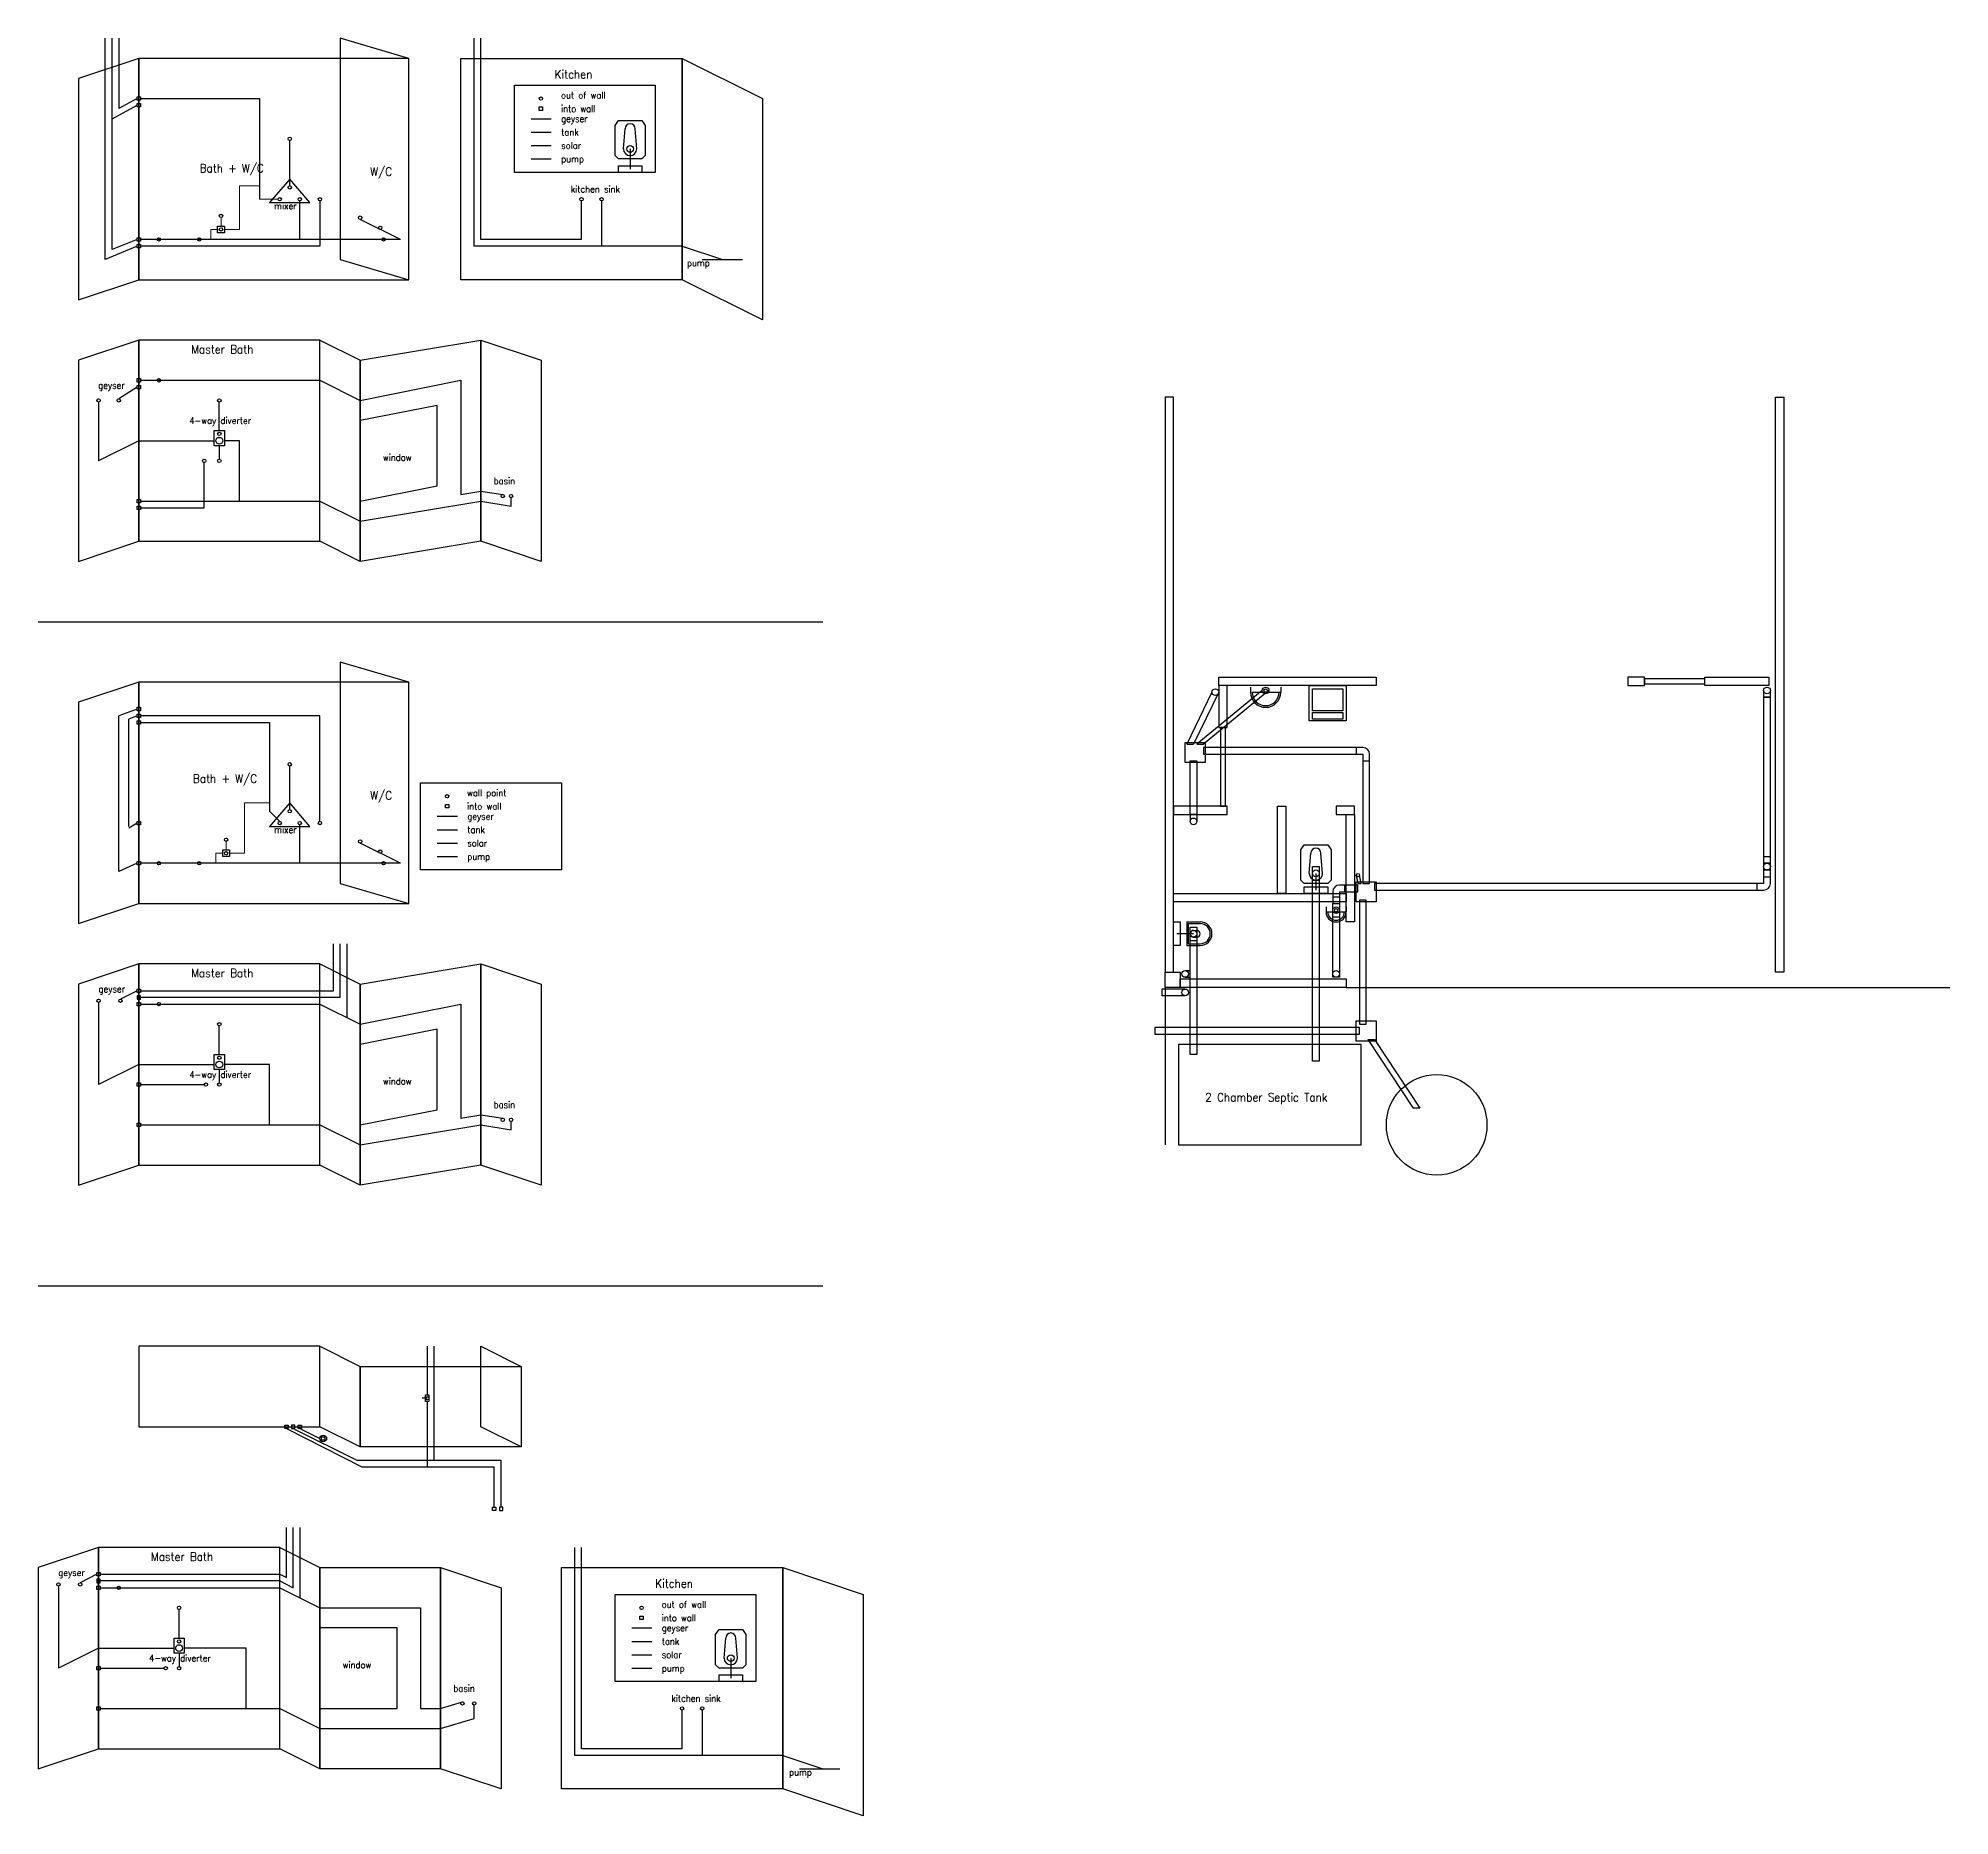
# Model space of a CAD drawing. Header units: inches. Extents: x 0 to 1140, y -1072 to -12.
import ezdxf

# ---------------------------------------------------------------- set-up
doc = ezdxf.new("R2010")
doc.units = ezdxf.units.IN
doc.header["$MEASUREMENT"] = 0
doc.layers.get('0').update_dxf_attribs({"linetype": 'CONTINUOUS', "lineweight": 25})
doc.layers.add('furniture', color=136, linetype='CONTINUOUS', lineweight=5, true_color=0x008080, plot=False)
doc.layers.add('geyser', color=1, linetype='CONTINUOUS')
doc.layers.add('plumbing', color=7, linetype='CONTINUOUS')
doc.layers.add('names', color=136, linetype='CONTINUOUS', lineweight=25, true_color=0x008080)
for name, color, linetype, lineweight in [('pump', 3, 'CONTINUOUS', 0), ('solar', 6, 'CONTINUOUS', 0), ('tank', 4, 'CONTINUOUS', 0), ('walls', 7, 'CONTINUOUS', 25)]:
    doc.layers.add(name, color=color, linetype=linetype, lineweight=lineweight)
doc.styles.get("Standard").update_dxf_attribs({"font": 'standard'})

msp = doc.modelspace()

# ---------------------------------------------------------------- linework, layer by layer
at = {"color": 1, "linetype": 'CONTINUOUS', "lineweight": 25}
for p, q in [((294, -60), (306, -60)), ((238, -476), (250, -476)), ((354, -960), (366, -960))]:
    msp.add_line(p, q, dxfattribs=at)
at = {"color": 4, "linetype": 'CONTINUOUS', "lineweight": 25}
for p, q in [((294, -68), (306, -68)), ((238, -484), (250, -484)), ((354, -968), (366, -968))]:
    msp.add_line(p, q, dxfattribs=at)
at = {"color": 6}
for p, q in [((294, -76), (306, -76)), ((238, -492), (250, -492)), ((354, -976), (366, -976))]:
    msp.add_line(p, q, dxfattribs=at)
at = {"color": 3, "linetype": 'CONTINUOUS', "lineweight": 25}
for p, q in [((294, -84), (306, -84)), ((238, -500), (250, -500)), ((354, -984), (366, -984))]:
    msp.add_line(p, q, dxfattribs=at)
at = {"lineweight": 25}
for p, q in [((150, -96), (138, -110)), ((162, -110), (150, -96)), ((138, -110), (162, -110)), ((0, -360), (468, -360)), ((150, -468), (138, -482)), ((162, -482), (150, -468)), ((138, -482), (162, -482)), ((0, -756), (468, -756))]:
    msp.add_line(p, q, dxfattribs=at)
for p, q in [((672, -578), (672, -672)), ((232, -823), (229, -823))]:
    msp.add_line(p, q)
for points in [[(221, -24), (180, -12), (180, -144), (221, -156)], [(60, -24), (24, -36), (24, -168), (60, -156)], [(60, -156), (221, -156), (221, -24), (60, -24)], [(252, -24), (384, -24), (384, -156), (252, -156)], [(384, -24), (432, -48), (432, -180), (384, -156)], [(284, -40), (368, -40), (368, -92), (284, -92)], [(298.8, -53), (300.8, -53), (300.8, -55), (298.8, -55)], [(60, -192), (24, -204), (24, -324), (60, -312)], [(168, -192), (60, -192), (60, -312), (168, -312)], [(168, -192), (192, -204), (192, -324), (168, -312)], [(192, -204), (264, -192), (264, -312), (192, -324)], [(264, -192), (300, -204), (300, -324), (264, -312)], [(192, -288), (238, -279), (238, -231), (192, -240)], [(111, -255), (105, -255), (105, -246), (111, -246)], [(221, -396), (180, -384), (180, -516), (221, -528)], [(60, -396), (24, -408), (24, -540), (60, -528)], [(60, -528), (221, -528), (221, -396), (60, -396)], [(228, -456), (312, -456), (312, -508), (228, -508)], [(242.8, -469), (244.8, -469), (244.8, -471), (242.8, -471)], [(60, -564), (24, -576), (24, -696), (60, -684)], [(168, -564), (60, -564), (60, -684), (168, -684)], [(168, -564), (192, -576), (192, -696), (168, -684)], [(192, -576), (264, -564), (264, -684), (192, -696)], [(264, -564), (300, -576), (300, -696), (264, -684)], [(192, -660), (238, -651), (238, -603), (192, -612)], [(111, -627), (105, -627), (105, -618), (111, -618)], [(168, -792), (60, -792), (60, -840), (168, -840)], [(168, -792), (192, -804), (192, -852), (168, -840)], [(264, -792), (288, -804), (288, -852), (264, -840)], [(192, -804), (288, -804), (288, -852), (192, -852)], [(36, -912), (0, -924), (0, -1044), (36, -1032)], [(144, -912), (36, -912), (36, -1032), (144, -1032)], [(144, -912), (168, -924), (168, -1044), (144, -1032)], [(168, -924), (240, -924), (240, -1044), (168, -1044)], [(240, -924), (276, -936), (276, -1056), (240, -1044)], [(312, -924), (444, -924), (444, -1056), (312, -1056)], [(444, -924), (492, -940), (492, -1072), (444, -1056)], [(344, -940), (428, -940), (428, -992), (344, -992)], [(358.8, -953), (360.8, -953), (360.8, -955), (358.8, -955)], [(87, -975), (81, -975), (81, -966), (87, -966)], [(168, -1008), (214, -1008), (214, -960), (168, -960)]]:
    msp.add_lwpolyline(points, close=True, dxfattribs=at)
msp.add_lwpolyline([(672, -569), (681, -569), (681, -578), (672, -578)], close=True)
for centre, radius in [((299.8, -48), 1), ((108, -252), 2), ((108, -248), 1), ((243.8, -464), 1), ((108, -624), 2), ((108, -620), 1), ((359.8, -948), 1), ((84, -968), 1), ((84, -972), 2)]:
    msp.add_circle(centre, radius, dxfattribs=at)
at = {"layer": 'furniture', "color": 136, "lineweight": 25, "true_color": 0x008080}
for p, q in [((344, -64), (346, -61)), ((344, -82), (344, -64)), ((346, -61), (360, -61)), ((349, -78), (350, -66)), ((357, -78), (356, -66)), ((360, -61), (362, -64)), ((362, -64), (362, -82)), ((346, -84), (344, -82)), ((360, -84), (346, -84)), ((362, -82), (360, -84)), ((723, -399), (723, -402)), ((741, -399), (741, -402)), ((724, -402), (741, -402)), ((753, -496), (755, -493)), ((753, -514), (753, -496)), ((755, -493), (769, -493)), ((758, -510), (759, -498)), ((766, -510), (765, -498)), ((769, -493), (771, -496)), ((771, -496), (771, -514)), ((755, -516), (753, -514)), ((769, -516), (755, -516)), ((771, -514), (769, -516)), ((768, -530), (768, -533)), ((768, -533), (780, -533)), ((780, -530), (780, -533)), ((689, -546), (679, -546)), ((685, -539), (693, -539)), ((686, -552), (686, -540)), ((686, -540), (693, -540)), ((689, -544), (691, -544)), ((685, -553), (693, -553)), ((686, -552), (693, -552)), ((689, -548), (691, -548)), ((404, -964), (406, -961)), ((404, -982), (404, -964)), ((406, -961), (420, -961)), ((409, -978), (410, -966)), ((417, -978), (416, -966)), ((420, -961), (422, -964)), ((422, -964), (422, -982)), ((406, -984), (404, -982)), ((420, -984), (406, -984)), ((422, -982), (420, -984))]:
    msp.add_line(p, q, dxfattribs=at)
at = {"layer": 'furniture', "lineweight": 25}
for p, q in [((353, -78), (353, -90)), ((762, -510), (762, -520)), ((685, -539), (685, -553)), ((413, -978), (413, -990))]:
    msp.add_line(p, q, dxfattribs=at)
for points in [[(346, -88), (360, -88), (360, -92), (346, -92)], [(758, -398), (780, -398), (780, -419), (758, -419)], [(760, -400), (778, -400), (778, -413), (760, -413)], [(760, -414), (778, -414), (778, -418), (760, -418)], [(755, -518), (769, -518), (769, -522), (755, -522)], [(681, -539), (681, -553), (677, -553), (677, -539)], [(406, -988), (420, -988), (420, -992), (406, -992)]]:
    msp.add_lwpolyline(points, close=True, dxfattribs=at)
at = {"layer": 'furniture', "color": 136, "lineweight": 25, "true_color": 0x008080}
for centre, radius in [((353, -78), 2), ((732, -401), 1), ((762, -510), 2), ((774, -532), 1), ((413, -978), 2)]:
    msp.add_circle(centre, radius, dxfattribs=at)
for centre, radius, start, end in [((353, -66), 3, 0, 180), ((353, -78), 4, 180, 0), ((732, -402), 9, 180, 0), ((732, -402), 8, 180, 0), ((762, -498), 3, 0, 180), ((762, -510), 4, 180, 0), ((774, -533), 6, 180, 0), ((774, -533), 5, 180, 0), ((693, -546), 7, 270, 90), ((693, -546), 6, 270, 90), ((413, -966), 3, 0, 180), ((413, -978), 4, 180, 0)]:
    msp.add_arc(centre, radius, start, end, dxfattribs=at)
at = {"layer": 'furniture', "lineweight": 25}
for centre, start, end in [((689, -546), 90, 270), ((691, -546), 270, 90)]:
    msp.add_arc(centre, 2, start, end, dxfattribs=at)
at = {"layer": 'geyser', "lineweight": 25}
for p, q in [((36, -229), (36, -264)), ((60, -252), (36, -264)), ((60, -252), (105, -252)), ((36, -587), (36, -636)), ((60, -624), (36, -636)), ((60, -624), (105, -624)), ((12, -935), (12, -984)), ((36, -972), (12, -984)), ((36, -972), (81, -972))]:
    msp.add_line(p, q, dxfattribs=at)
for centre in [(36, -228), (36, -586), (12, -934)]:
    msp.add_circle(centre, 1, dxfattribs=at)
at = {"layer": 'plumbing', "color": 4, "lineweight": 25}
for p, q in [((700, -402), (685, -433)), ((704, -402), (689, -433)), ((730, -401), (691, -433)), ((734, -401), (695, -433)), ((1029, -401), (1029, -516)), ((1033, -516), (1033, -401)), ((685, -433), (689, -433)), ((691, -433), (695, -433)), ((695, -435), (695, -439)), ((790, -435), (695, -435)), ((695, -439), (790, -439)), ((786, -435), (786, -439)), ((790, -439), (790, -516)), ((790, -443), (794, -443)), ((794, -516), (794, -439)), ((687, -475), (687, -479)), ((691, -475), (691, -479)), ((1029, -500), (1033, -500)), ((786, -511), (787, -516)), ((789, -516), (788, -511)), ((1033, -504), (1029, -504)), ((1029, -508), (1033, -508)), ((1029, -512), (1033, -512)), ((772, -521), (772, -528)), ((772, -524), (776, -524)), ((787, -517), (776, -517)), ((776, -521), (787, -521)), ((776, -521), (776, -528)), ((779, -517), (779, -521)), ((787, -516), (789, -516)), ((787, -521), (787, -517)), ((790, -516), (794, -516)), ((797, -516), (797, -520)), ((1029, -516), (797, -516)), ((797, -520), (1029, -520)), ((1025, -516), (1025, -520)), ((792, -526), (788, -526)), ((788, -526), (788, -600)), ((792, -600), (792, -526)), ((772, -536), (776, -536)), ((684, -579), (670, -579)), ((670, -579), (670, -583)), ((684, -583), (670, -583)), ((788, -600), (792, -600)), ((793, -609), (797, -609)), ((793, -609), (820, -650)), ((797, -609), (824, -650)), ((824, -650), (820, -650))]:
    msp.add_line(p, q, dxfattribs=at)
at = {"layer": 'plumbing', "color": 1, "lineweight": 25}
for p, q in [((760, -514), (764, -514)), ((687, -550), (691, -550)), ((684, -568), (687, -568)), ((684, -572), (687, -572))]:
    msp.add_line(p, q, dxfattribs=at)
at = {"layer": 'plumbing', "color": 4, "lineweight": 25}
for points in [[(1029, -405), (1033, -405)], [(684, -432), (696, -432), (696, -444), (684, -444)], [(691, -475), (687, -475), (687, -443), (691, -443)], [(786, -515), (798, -515), (798, -527), (786, -527)], [(772, -528), (776, -528), (776, -572), (772, -572)], [(788, -602), (666, -602), (666, -606), (788, -606)], [(786, -598), (798, -598), (798, -610), (786, -610)]]:
    msp.add_lwpolyline(points, close=True, dxfattribs=at)
at = {"layer": 'plumbing', "color": 1, "lineweight": 25}
for points in [[(760, -506), (764, -506), (764, -622), (760, -622)], [(687, -542), (691, -542), (691, -618), (687, -618)], [(789, -612), (680, -612), (680, -672), (789, -672)]]:
    msp.add_lwpolyline(points, close=True, dxfattribs=at)
at = {"layer": 'plumbing', "color": 4, "lineweight": 25}
for centre, radius in [((732, -401), 2), ((1031, -401), 2), ((702, -402), 2), ((689, -479), 2), ((787, -511), 1), ((1031, -506), 2), ((774, -532), 2), ((774, -570), 2), ((684, -581), 2), ((834, -660), 30)]:
    msp.add_circle(centre, radius, dxfattribs=at)
at = {"layer": 'plumbing', "color": 1, "lineweight": 25}
for centre in [(762, -510), (689, -546), (684, -570)]:
    msp.add_circle(centre, 2, dxfattribs=at)
at = {"layer": 'plumbing', "color": 4, "lineweight": 25}
for centre, start, end in [((790, -439), 0, 90), ((776, -521), 90, 180), ((1029, -516), 270, 0)]:
    msp.add_arc(centre, 4, start, end, dxfattribs=at)
at = {"layer": 'pump', "lineweight": 25}
for p, q in [((40, -144), (40, -12)), ((260, -136), (260, -12)), ((168, -109), (168, -136)), ((336, -109), (336, -136)), ((59, -136), (40, -144)), ((168, -136), (61, -136)), ((384, -136), (260, -136)), ((384, -136), (408, -144)), ((396, -144), (420, -144)), ((99, -292), (99, -265)), ((61, -292), (99, -292)), ((59, -416), (54, -418)), ((54, -482), (54, -418)), ((168, -416), (61, -416)), ((168, -479), (168, -416)), ((59, -480), (54, -483)), ((180, -584), (180, -552)), ((180, -584), (61, -584)), ((61, -636), (99, -636)), ((236, -792), (236, -860)), ((152, -841), (190, -860)), ((190, -860), (276, -860)), ((276, -888), (276, -860)), ((152, -936), (152, -900)), ((320, -1036), (320, -912)), ((144, -932), (37, -932)), ((144, -932), (152, -936)), ((37, -984), (75, -984)), ((396, -1009), (396, -1036)), ((444, -1036), (320, -1036)), ((444, -1036), (468, -1044)), ((454, -1044), (478, -1044))]:
    msp.add_line(p, q, dxfattribs=at)
for points in [[(59, -135), (61, -135), (61, -137), (59, -137)], [(59, -291), (61, -291), (61, -293), (59, -293)], [(61, -417), (59, -417), (59, -415), (61, -415)], [(59, -479), (61, -479), (61, -481), (59, -481)], [(61, -583), (59, -583), (59, -585), (61, -585)], [(59, -635), (61, -635), (61, -637), (59, -637)], [(151, -839), (151, -841), (153, -841), (153, -839)], [(275, -888), (275, -890), (277, -890), (277, -888)], [(37, -931), (35, -931), (35, -933), (37, -933)], [(35, -983), (37, -983), (37, -985), (35, -985)]]:
    msp.add_lwpolyline(points, close=True, dxfattribs=at)
for centre in [(168, -108), (336, -108), (99, -264), (168, -480), (100, -636), (76, -984), (396, -1008)]:
    msp.add_circle(centre, 1, dxfattribs=at)
at = {"layer": 'solar', "lineweight": 25}
for p, q in [((48, -12), (48, -54)), ((59, -48), (48, -54)), ((61, -48), (132, -48)), ((132, -48), (132, -108)), ((61, -216), (168, -216)), ((168, -216), (192, -228)), ((192, -228), (252, -216)), ((252, -216), (252, -284)), ((252, -284), (264, -282)), ((264, -282), (277, -284)), ((61, -420), (138, -420)), ((138, -420), (138, -473)), ((184, -552), (184, -596)), ((61, -588), (168, -588)), ((168, -588), (192, -600)), ((192, -600), (252, -588)), ((252, -588), (252, -656)), ((252, -656), (264, -654)), ((264, -654), (277, -656)), ((156, -841), (168, -847)), ((156, -900), (156, -942)), ((37, -936), (144, -936)), ((144, -936), (168, -948)), ((168, -948), (228, -948)), ((228, -948), (228, -1008)), ((228, -1008), (240, -1008)), ((240, -1008), (253, -1004))]:
    msp.add_line(p, q, dxfattribs=at)
at = {"layer": 'solar'}
for p, q in [((132, -100), (120, -100)), ((120, -100), (120, -126)), ((143, -108), (132, -108)), ((120, -126), (111, -126)), ((138, -468), (123, -468)), ((123, -468), (123, -498)), ((123, -498), (114, -498))]:
    msp.add_line(p, q, dxfattribs=at)
at = {"layer": 'solar', "color": 6, "linetype": 'CONTINUOUS', "lineweight": 25}
msp.add_line((138, -473), (144, -479), dxfattribs=at)
at = {"layer": 'solar', "lineweight": 25}
for points in [[(59, -47), (61, -47), (61, -49), (59, -49)], [(59, -215), (61, -215), (61, -217), (59, -217)], [(59, -419), (61, -419), (61, -421), (59, -421)], [(59, -587), (61, -587), (61, -589), (59, -589)], [(155, -841), (155, -839), (157, -839), (157, -841)], [(35, -935), (37, -935), (37, -937), (35, -937)]]:
    msp.add_lwpolyline(points, close=True, dxfattribs=at)
for centre in [(144, -108), (72, -216), (277, -285), (144, -480), (72, -588), (277, -657), (48, -936), (253, -1005)]:
    msp.add_circle(centre, 1, dxfattribs=at)
at = {"layer": 'tank', "lineweight": 25}
for p, q in [((44, -138), (44, -12)), ((264, -132), (264, -12)), ((44, -60), (59, -52)), ((150, -100), (150, -73)), ((156, -132), (156, -109)), ((324, -132), (324, -109)), ((216, -132), (192, -120)), ((59, -132), (44, -138)), ((216, -132), (61, -132)), ((324, -132), (264, -132)), ((59, -220), (48, -227)), ((108, -246), (108, -229)), ((108, -255), (108, -263)), ((120, -252), (111, -252)), ((120, -288), (120, -252)), ((61, -288), (168, -288)), ((168, -288), (192, -300)), ((192, -300), (264, -288)), ((264, -288), (282, -291)), ((282, -291), (282, -286)), ((59, -412), (48, -416)), ((48, -509), (48, -416)), ((150, -472), (150, -446)), ((156, -504), (156, -481)), ((216, -504), (192, -492)), ((59, -504), (48, -509)), ((216, -504), (61, -504)), ((176, -580), (176, -552)), ((59, -580), (49, -585)), ((61, -580), (176, -580)), ((108, -618), (108, -601)), ((108, -627), (108, -635)), ((138, -624), (111, -624)), ((138, -660), (138, -624)), ((61, -660), (168, -660)), ((168, -660), (192, -672)), ((192, -672), (264, -660)), ((264, -660), (282, -663)), ((282, -663), (282, -658)), ((232, -792), (232, -821)), ((232, -825), (232, -864)), ((148, -841), (193, -864)), ((193, -864), (272, -864)), ((272, -888), (272, -864)), ((148, -930), (148, -900)), ((324, -1032), (324, -912)), ((35, -928), (25, -933)), ((37, -928), (144, -928)), ((144, -928), (148, -930)), ((84, -966), (84, -949)), ((84, -975), (84, -983)), ((124, -972), (87, -972)), ((124, -1008), (124, -972)), ((37, -1008), (144, -1008)), ((144, -1008), (168, -1020)), ((240, -1020), (260, -1014)), ((260, -1014), (260, -1006)), ((384, -1032), (384, -1009)), ((168, -1020), (240, -1020)), ((384, -1032), (324, -1032))]:
    msp.add_line(p, q, dxfattribs=at)
at = {"layer": 'tank'}
for p, q in [((109, -124), (109, -119)), ((103, -132), (103, -126)), ((107, -126), (103, -126)), ((106, -504), (106, -498)), ((110, -498), (106, -498)), ((112, -496), (112, -491))]:
    msp.add_line(p, q, dxfattribs=at)
at = {"layer": 'tank', "lineweight": 25}
for points in [[(59, -51), (61, -51), (61, -53), (59, -53)], [(59, -131), (61, -131), (61, -133), (59, -133)], [(59, -219), (61, -219), (61, -221), (59, -221)], [(59, -287), (61, -287), (61, -289), (59, -289)], [(59, -411), (61, -411), (61, -413), (59, -413)], [(59, -503), (61, -503), (61, -505), (59, -505)], [(59, -579), (61, -579), (61, -581), (59, -581)], [(59, -659), (61, -659), (61, -661), (59, -661)], [(147, -841), (147, -839), (149, -839), (149, -841)], [(271, -890), (271, -888), (273, -888), (273, -890)], [(35, -927), (37, -927), (37, -929), (35, -929)], [(35, -1007), (37, -1007), (37, -1009), (35, -1009)]]:
    msp.add_lwpolyline(points, close=True, dxfattribs=at)
at = {"layer": 'tank', "color": 7, "lineweight": 25}
for points in [[(111, -128), (107, -128), (107, -124), (111, -124)], [(114, -500), (110, -500), (110, -496), (114, -496)], [(233, -825), (231, -825), (231, -821), (233, -821)], [(171, -848), (169, -848), (169, -846), (171, -846)]]:
    msp.add_lwpolyline(points, close=True, dxfattribs=at)
at = {"layer": 'tank', "lineweight": 25}
for centre in [(150, -72), (150, -101), (156, -108), (324, -108), (109, -118), (192, -119), (204, -125), (72, -132), (96, -132), (206, -132), (48, -228), (108, -228), (108, -264), (282, -285), (150, -445), (150, -473), (112, -490), (156, -480), (192, -491), (204, -497), (72, -504), (96, -504), (206, -504), (49, -586), (108, -600), (108, -636), (282, -657), (25, -934), (84, -948), (84, -984), (260, -1005), (384, -1008)]:
    msp.add_circle(centre, 1, dxfattribs=at)
at = {"layer": 'tank', "color": 7, "lineweight": 25}
for centre, radius in [((109, -126), 1), ((112, -498), 1), ((232, -823), 1), ((170, -847), 2)]:
    msp.add_circle(centre, radius, dxfattribs=at)
at = {"layer": 'walls', "linetype": 'CONTINUOUS', "lineweight": 25}
msp.add_line((780, -578), (1140, -578), dxfattribs=at)
at = {"layer": 'walls', "lineweight": 25}
for points in [[(677, -226), (672, -226), (672, -569), (677, -569)], [(1036, -226), (1041, -226), (1041, -569), (1036, -569)], [(704, -393), (798, -393), (798, -398), (704, -398)], [(704, -423), (709, -423), (709, -398), (704, -398)], [(948, -398), (958, -398), (958, -393), (948, -393)], [(958, -397), (994, -397), (994, -394), (958, -394)], [(994, -393), (1032, -393), (1032, -398), (994, -398)], [(705, -470), (708, -470), (708, -423), (705, -423)], [(709, -470), (677, -470), (677, -475), (709, -475)], [(744, -522), (739, -522), (739, -470), (744, -470)], [(785, -470), (774, -470), (774, -475), (785, -475)], [(780, -475), (785, -475), (785, -539), (780, -539)], [(677, -522), (780, -522), (780, -527), (677, -527)], [(681, -573), (780, -573), (780, -578), (681, -578)]]:
    msp.add_lwpolyline(points, close=True, dxfattribs=at)

# ---------------------------------------------------------------- texts
at = {"layer": 'names', "lineweight": 25}
for s, height, p in [('Kitchen', 5, (308, -36)), ('out of wall', 4, (311.8, -48)), ('into wall', 4, (311.8, -56)), ('Bath + W/C', 5, (96.3, -92)), ('W/C', 5, (198, -94)), ('kitchen sink', 4, (317.6, -104)), ('mixer', 4, (140.7, -114)), ('pump', 4, (386.9, -148)), ('Master Bath', 5, (91.2, -200)), ('geyser', 4, (35.8, -221)), ('4-way diverter', 4, (90.1, -242)), ('window', 4, (205.6, -264)), ('basin', 4, (271.6, -278)), ('Bath + W/C', 5, (92.3, -456)), ('W/C', 5, (198, -466)), ('wall point', 4, (255.8, -464)), ('into wall', 4, (255.8, -472)), ('mixer', 4, (140.7, -486)), ('Master Bath', 5, (91.2, -572)), ('geyser', 4, (36, -581)), ('4-way diverter', 4, (90.1, -632)), ('window', 4, (205.6, -636)), ('basin', 4, (271.6, -650)), ('Master Bath', 5, (67.2, -920)), ('geyser', 4, (12, -929)), ('Kitchen', 5, (368, -936)), ('out of wall', 4, (371.8, -948)), ('into wall', 4, (371.8, -956)), ('4-way diverter', 4, (66.1, -980)), ('window', 4, (181.6, -984)), ('basin', 4, (247.6, -998)), ('kitchen sink', 4, (377.6, -1004)), ('pump', 4, (447.8, -1048))]:
    msp.add_text(s, height=height, dxfattribs=at).set_placement(p)
at = {"layer": 'names', "color": 4, "lineweight": 25}
for p in [(311.9, -70), (255.9, -486), (371.9, -970)]:
    msp.add_text('tank', height=4, dxfattribs=at).set_placement(p)
at = {"layer": 'names', "color": 1, "lineweight": 25}
for p in [(311.9, -62), (255.9, -478), (371.9, -962)]:
    msp.add_text('geyser', height=4, dxfattribs=at).set_placement(p)
at = {"layer": 'names', "color": 6, "lineweight": 25}
for p in [(311.9, -78), (255.9, -494), (371.9, -978)]:
    msp.add_text('solar', height=4, dxfattribs=at).set_placement(p)
at = {"layer": 'names', "color": 3, "lineweight": 25}
for p in [(311.9, -86), (255.9, -502), (371.9, -986)]:
    msp.add_text('pump', height=4, dxfattribs=at).set_placement(p)
at = {"layer": 'plumbing', "lineweight": 25}
msp.add_text('2 Chamber Septic Tank', height=5, dxfattribs=at).set_placement((696, -646))

doc.saveas('drawing.dxf')
